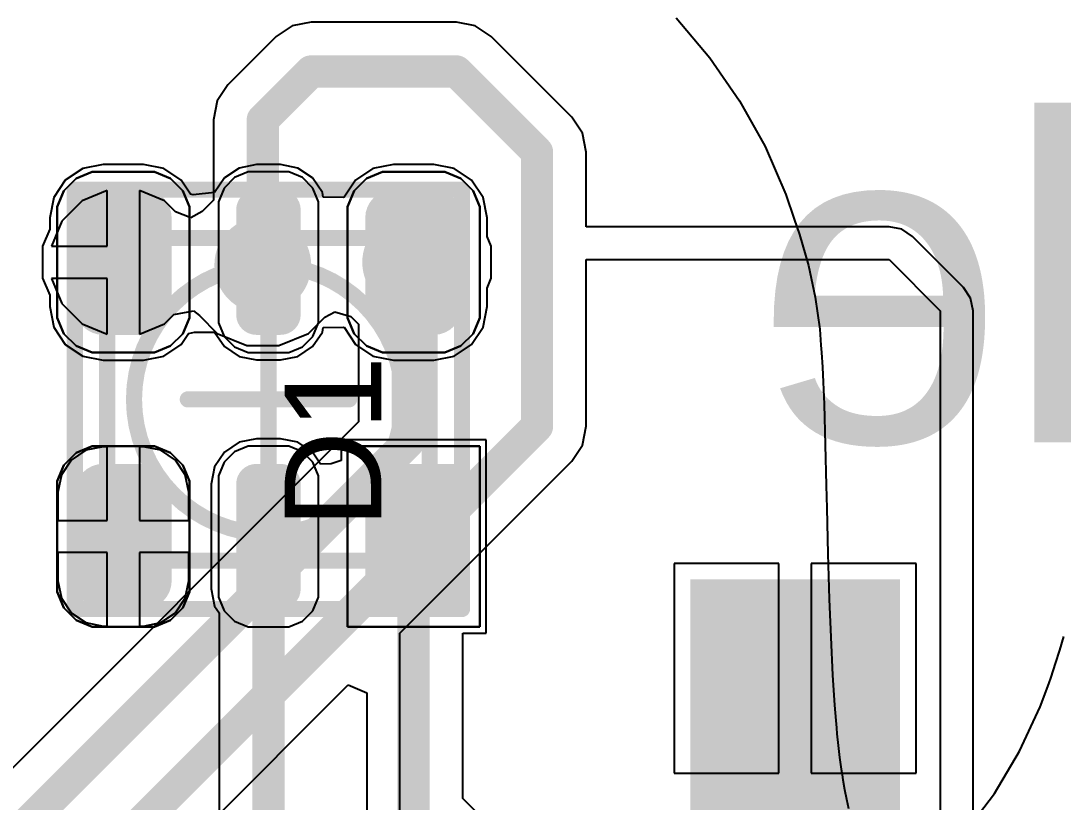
# Model space of a CAD drawing. Header units: inches. Extents: x -30 to 118, y 20 to 51.
# Drawn here: x 23.8 to 30.26, y 36.27 to 41.11 of the extents above; entities that cross this region are included whole.
import ezdxf

# ---------------------------------------------------------------- set-up
doc = ezdxf.new("R2010")
doc.units = ezdxf.units.IN
for name, color, linetype in [('Bottom Layer', 5, 'Continuous'), ('Bottom Overlay', 54, 'Continuous'), ('Bottom Paste', 16, 'Continuous'), ('Bottom Solder', 6, 'Continuous'), ('Mechanical 1', 6, 'Continuous'), ('Top Component Outline', 56, 'Continuous'), ('Top Courtyard', 56, 'Continuous'), ('Top Layer', 1, 'Continuous'), ('Top Overlay', 2, 'Continuous'), ('Top Paste', 8, 'Continuous'), ('Top Solder', 216, 'Continuous'), ('Via Holes', 16, 'Continuous')]:
    doc.layers.add(name, color=color, linetype=linetype)
doc.styles.add('Arial', font='', dxfattribs={"height": 0.2})
doc.styles.get('Arial').set_extended_font_data('Arial')

# ---------------------------------------------------------------- blocks, each defined once
blk = doc.blocks.new('APA_RGB_LED_2020_582')
at = {"layer": 'Top Layer'}
h = blk.add_hatch(color=1, dxfattribs=at)
edge = h.paths.add_edge_path()
edge.add_arc((-1.125, 1.025), 0.125, 90, 180)
edge.add_line((-1.25, 1.025), (-1.25, 0.775))
edge.add_arc((-1.125, 0.775), 0.125, 180, 270)
edge.add_line((-1.125, 0.65), (-0.575, 0.65))
edge.add_arc((-0.575, 0.775), 0.125, 270, 360)
edge.add_line((-0.45, 0.775), (-0.45, 1.025))
edge.add_arc((-0.575, 1.025), 0.125, 0, 90)
edge.add_line((-0.575, 1.15), (-1.125, 1.15))
h = blk.add_hatch(color=1, dxfattribs=at)
edge = h.paths.add_edge_path()
edge.add_arc((0.575, 1.025), 0.125, 90, 180)
edge.add_line((0.45, 1.025), (0.45, 0.775))
edge.add_arc((0.575, 0.775), 0.125, 180, 270)
edge.add_line((0.575, 0.65), (1.125, 0.65))
edge.add_arc((1.125, 0.775), 0.125, 270, 360)
edge.add_line((1.25, 0.775), (1.25, 1.025))
edge.add_arc((1.125, 1.025), 0.125, 0, 90)
edge.add_line((1.125, 1.15), (0.575, 1.15))
h = blk.add_hatch(color=1, dxfattribs=at)
edge = h.paths.add_edge_path()
edge.add_arc((-1.175, 0.075), 0.075, 90, 180)
edge.add_line((-1.25, 0.075), (-1.25, -0.075))
edge.add_arc((-1.175, -0.075), 0.075, 180, 270)
edge.add_line((-1.175, -0.15), (-0.525, -0.15))
edge.add_arc((-0.525, -0.075), 0.075, 270, 360)
edge.add_line((-0.45, -0.075), (-0.45, 0.075))
edge.add_arc((-0.525, 0.075), 0.075, 0, 90)
edge.add_line((-0.525, 0.15), (-1.175, 0.15))
h = blk.add_hatch(color=1, dxfattribs=at)
edge = h.paths.add_edge_path()
edge.add_arc((0.525, 0.075), 0.075, 90, 180)
edge.add_line((0.45, 0.075), (0.45, -0.075))
edge.add_arc((0.525, -0.075), 0.075, 180, 270)
edge.add_line((0.525, -0.15), (1.175, -0.15))
edge.add_arc((1.175, -0.075), 0.075, 270, 360)
edge.add_line((1.25, -0.075), (1.25, 0.075))
edge.add_arc((1.175, 0.075), 0.075, 0, 90)
edge.add_line((1.175, 0.15), (0.525, 0.15))
blk.add_hatch(color=1, dxfattribs=at).paths.add_polyline_path([(-1.25, -0.65), (-0.45, -0.65), (-0.45, -1.15), (-1.25, -1.15)])
h = blk.add_hatch(color=1, dxfattribs=at)
edge = h.paths.add_edge_path()
edge.add_arc((0.575, -0.775), 0.125, 90, 180)
edge.add_line((0.45, -0.775), (0.45, -1.025))
edge.add_arc((0.575, -1.025), 0.125, 180, 270)
edge.add_line((0.575, -1.15), (1.125, -1.15))
edge.add_arc((1.125, -1.025), 0.125, 270, 360)
edge.add_line((1.25, -1.025), (1.25, -0.775))
edge.add_arc((1.125, -0.775), 0.125, 0, 90)
edge.add_line((1.125, -0.65), (0.575, -0.65))
at = {"layer": 'Top Paste'}
h = blk.add_hatch(color=8, dxfattribs=at)
edge = h.paths.add_edge_path()
edge.add_arc((-1.125, 1.025), 0.125, 90, 180)
edge.add_line((-1.25, 1.025), (-1.25, 0.775))
edge.add_arc((-1.125, 0.775), 0.125, 180, 270)
edge.add_line((-1.125, 0.65), (-0.575, 0.65))
edge.add_arc((-0.575, 0.775), 0.125, 270, 360)
edge.add_line((-0.45, 0.775), (-0.45, 1.025))
edge.add_arc((-0.575, 1.025), 0.125, 0, 90)
edge.add_line((-0.575, 1.15), (-1.125, 1.15))
h = blk.add_hatch(color=8, dxfattribs=at)
edge = h.paths.add_edge_path()
edge.add_arc((0.575, 1.025), 0.125, 90, 180)
edge.add_line((0.45, 1.025), (0.45, 0.775))
edge.add_arc((0.575, 0.775), 0.125, 180, 270)
edge.add_line((0.575, 0.65), (1.125, 0.65))
edge.add_arc((1.125, 0.775), 0.125, 270, 360)
edge.add_line((1.25, 0.775), (1.25, 1.025))
edge.add_arc((1.125, 1.025), 0.125, 0, 90)
edge.add_line((1.125, 1.15), (0.575, 1.15))
h = blk.add_hatch(color=8, dxfattribs=at)
edge = h.paths.add_edge_path()
edge.add_arc((-1.175, 0.075), 0.075, 90, 180)
edge.add_line((-1.25, 0.075), (-1.25, -0.075))
edge.add_arc((-1.175, -0.075), 0.075, 180, 270)
edge.add_line((-1.175, -0.15), (-0.525, -0.15))
edge.add_arc((-0.525, -0.075), 0.075, 270, 360)
edge.add_line((-0.45, -0.075), (-0.45, 0.075))
edge.add_arc((-0.525, 0.075), 0.075, 0, 90)
edge.add_line((-0.525, 0.15), (-1.175, 0.15))
h = blk.add_hatch(color=8, dxfattribs=at)
edge = h.paths.add_edge_path()
edge.add_arc((0.525, 0.075), 0.075, 90, 180)
edge.add_line((0.45, 0.075), (0.45, -0.075))
edge.add_arc((0.525, -0.075), 0.075, 180, 270)
edge.add_line((0.525, -0.15), (1.175, -0.15))
edge.add_arc((1.175, -0.075), 0.075, 270, 360)
edge.add_line((1.25, -0.075), (1.25, 0.075))
edge.add_arc((1.175, 0.075), 0.075, 0, 90)
edge.add_line((1.175, 0.15), (0.525, 0.15))
blk.add_hatch(color=8, dxfattribs=at).paths.add_polyline_path([(-1.25, -0.65), (-0.45, -0.65), (-0.45, -1.15), (-1.25, -1.15)])
h = blk.add_hatch(color=8, dxfattribs=at)
edge = h.paths.add_edge_path()
edge.add_arc((0.575, -0.775), 0.125, 90, 180)
edge.add_line((0.45, -0.775), (0.45, -1.025))
edge.add_arc((0.575, -1.025), 0.125, 180, 270)
edge.add_line((0.575, -1.15), (1.125, -1.15))
edge.add_arc((1.125, -1.025), 0.125, 270, 360)
edge.add_line((1.25, -1.025), (1.25, -0.775))
edge.add_arc((1.125, -0.775), 0.125, 0, 90)
edge.add_line((1.125, -0.65), (0.575, -0.65))
at = {"layer": 'Top Solder'}
h = blk.add_hatch(color=216, dxfattribs=at)
edge = h.paths.add_edge_path()
edge.add_arc((-1.125, 1.025), 0.175, 90, 180)
edge.add_line((-1.3, 1.025), (-1.3, 0.775))
edge.add_arc((-1.125, 0.775), 0.175, 180, 270)
edge.add_line((-1.125, 0.6), (-0.575, 0.6))
edge.add_arc((-0.575, 0.775), 0.175, 270, 360)
edge.add_line((-0.4, 0.775), (-0.4, 1.025))
edge.add_arc((-0.575, 1.025), 0.175, 0, 90)
edge.add_line((-0.575, 1.2), (-1.125, 1.2))
h = blk.add_hatch(color=216, dxfattribs=at)
edge = h.paths.add_edge_path()
edge.add_arc((0.575, 1.025), 0.175, 90, 180)
edge.add_line((0.4, 1.025), (0.4, 0.775))
edge.add_arc((0.575, 0.775), 0.175, 180, 270)
edge.add_line((0.575, 0.6), (1.125, 0.6))
edge.add_arc((1.125, 0.775), 0.175, 270, 360)
edge.add_line((1.3, 0.775), (1.3, 1.025))
edge.add_arc((1.125, 1.025), 0.175, 0, 90)
edge.add_line((1.125, 1.2), (0.575, 1.2))
h = blk.add_hatch(color=216, dxfattribs=at)
edge = h.paths.add_edge_path()
edge.add_arc((-1.175, 0.075), 0.125, 90, 180)
edge.add_line((-1.3, 0.075), (-1.3, -0.075))
edge.add_arc((-1.175, -0.075), 0.125, 180, 270)
edge.add_line((-1.175, -0.2), (-0.525, -0.2))
edge.add_arc((-0.525, -0.075), 0.125, 270, 360)
edge.add_line((-0.4, -0.075), (-0.4, 0.075))
edge.add_arc((-0.525, 0.075), 0.125, 0, 90)
edge.add_line((-0.525, 0.2), (-1.175, 0.2))
h = blk.add_hatch(color=216, dxfattribs=at)
edge = h.paths.add_edge_path()
edge.add_arc((0.525, 0.075), 0.125, 90, 180)
edge.add_line((0.4, 0.075), (0.4, -0.075))
edge.add_arc((0.525, -0.075), 0.125, 180, 270)
edge.add_line((0.525, -0.2), (1.175, -0.2))
edge.add_arc((1.175, -0.075), 0.125, 270, 360)
edge.add_line((1.3, -0.075), (1.3, 0.075))
edge.add_arc((1.175, 0.075), 0.125, 0, 90)
edge.add_line((1.175, 0.2), (0.525, 0.2))
blk.add_hatch(color=216, dxfattribs=at).paths.add_polyline_path([(-1.3, -0.6), (-0.4, -0.6), (-0.4, -1.2), (-1.3, -1.2)])
h = blk.add_hatch(color=216, dxfattribs=at)
edge = h.paths.add_edge_path()
edge.add_arc((0.575, -0.775), 0.175, 90, 180)
edge.add_line((0.4, -0.775), (0.4, -1.025))
edge.add_arc((0.575, -1.025), 0.175, 180, 270)
edge.add_line((0.575, -1.2), (1.125, -1.2))
edge.add_arc((1.125, -1.025), 0.175, 270, 360)
edge.add_line((1.3, -1.025), (1.3, -0.775))
edge.add_arc((1.125, -0.775), 0.175, 0, 90)
edge.add_line((1.125, -0.6), (0.575, -0.6))
at = {"layer": 'Top Component Outline'}
for points in [[(-1, 1, 0.1, 0.1, 0), (-1, -1, 0.1, 0.1, 0)], [(-1, 1, 0.1, 0.1, 0), (1, 1, 0.1, 0.1, 0)], [(1, 1, 0.1, 0.1, 0), (1, -1, 0.1, 0.1, 0)], [(-1, -1, 0.1, 0.1, 0), (1, -1, 0.1, 0.1, 0)]]:
    blk.add_lwpolyline(points, format="xyseb", dxfattribs=at)
for points in [[(-1.025, 1, 0.05, 0.05, 1), (-0.975, 1, 0.05, 0.05, 1)], [(-1.025, 1, 0.05, 0.05, 1), (-0.975, 1, 0.05, 0.05, 1)], [(0.975, 1, 0.05, 0.05, 1), (1.025, 1, 0.05, 0.05, 1)], [(0.975, 1, 0.05, 0.05, 1), (1.025, 1, 0.05, 0.05, 1)], [(-1.025, -1, 0.05, 0.05, 1), (-0.975, -1, 0.05, 0.05, 1)], [(-1.025, -1, 0.05, 0.05, 1), (-0.975, -1, 0.05, 0.05, 1)], [(0.975, -1, 0.05, 0.05, 1), (1.025, -1, 0.05, 0.05, 1)], [(0.975, -1, 0.05, 0.05, 1), (1.025, -1, 0.05, 0.05, 1)]]:
    blk.add_lwpolyline(points, format="xyseb", close=True, dxfattribs=at)
at = {"layer": 'Top Courtyard'}
for points in [[(-1.3, 1.2, 0.1, 0.1, 0), (1.3, 1.2, 0.1, 0.1, 0)], [(-1.3, 1.2, 0.1, 0.1, 0), (-1.3, -1.2, 0.1, 0.1, 0)], [(1.3, 1.2, 0.1, 0.1, 0), (1.3, -1.2, 0.1, 0.1, 0)], [(0, 0.5, 0.1, 0.1, 0), (0, -0.5, 0.1, 0.1, 0)], [(-0.5, 0, 0.1, 0.1, 0), (0.5, 0, 0.1, 0.1, 0)], [(-1.3, -1.2, 0.1, 0.1, 0), (1.3, -1.2, 0.1, 0.1, 0)]]:
    blk.add_lwpolyline(points, format="xyseb", dxfattribs=at)
for points in [[(-1.325, 1.2, 0.05, 0.05, 1), (-1.275, 1.2, 0.05, 0.05, 1)], [(-1.325, 1.2, 0.05, 0.05, 1), (-1.275, 1.2, 0.05, 0.05, 1)], [(1.275, 1.2, 0.05, 0.05, 1), (1.325, 1.2, 0.05, 0.05, 1)], [(1.275, 1.2, 0.05, 0.05, 1), (1.325, 1.2, 0.05, 0.05, 1)], [(-0.025, 0.5, 0.05, 0.05, 1), (0.025, 0.5, 0.05, 0.05, 1)], [(-0.525, 0, 0.05, 0.05, 1), (-0.475, 0, 0.05, 0.05, 1)], [(0.475, 0, 0.05, 0.05, 1), (0.525, 0, 0.05, 0.05, 1)], [(-0.025, -0.5, 0.05, 0.05, 1), (0.025, -0.5, 0.05, 0.05, 1)], [(-1.325, -1.2, 0.05, 0.05, 1), (-1.275, -1.2, 0.05, 0.05, 1)], [(-1.325, -1.2, 0.05, 0.05, 1), (-1.275, -1.2, 0.05, 0.05, 1)], [(1.275, -1.2, 0.05, 0.05, 1), (1.325, -1.2, 0.05, 0.05, 1)], [(1.275, -1.2, 0.05, 0.05, 1), (1.325, -1.2, 0.05, 0.05, 1)]]:
    blk.add_lwpolyline(points, format="xyseb", close=True, dxfattribs=at)
at = {"layer": 'Top Overlay'}
for p, q in [((-1.2929, 1.2689), (-1.1937, 1.31)), ((-1.1937, 1.31), (-1.14, 1.31)), ((-1.14, 1.31), (-1.14, 1.31)), ((-1.14, 1.31), (-0.56, 1.31)), ((-0.56, 1.31), (-0.5063, 1.31)), ((-0.5063, 1.31), (-0.4071, 1.2689)), ((0.4071, 1.2689), (0.5063, 1.31)), ((0.5063, 1.31), (0.56, 1.31)), ((0.56, 1.31), (0.56, 1.31)), ((0.56, 1.31), (1.14, 1.31)), ((1.14, 1.31), (1.1937, 1.31)), ((1.1937, 1.31), (1.2929, 1.2689)), ((-1.3689, 1.1929), (-1.2929, 1.2689)), ((-0.4071, 1.2689), (-0.3311, 1.1929)), ((0.3311, 1.1929), (0.4071, 1.2689)), ((1.2929, 1.2689), (1.3689, 1.1929)), ((-1.41, 1.0937), (-1.3689, 1.1929)), ((-0.3311, 1.1929), (-0.29, 1.0937)), ((0.29, 1.0937), (0.3311, 1.1929)), ((1.3689, 1.1929), (1.41, 1.0937)), ((-1.41, 1.04), (-1.41, 1.0937)), ((-1.41, 0.76), (-1.41, 1.04)), ((-0.29, 1.0937), (-0.29, 1.04)), ((-0.29, 1.04), (-0.29, 1.04)), ((-0.29, 1.04), (-0.29, 0.76)), ((0.29, 1.04), (0.29, 1.0937)), ((0.29, 0.76), (0.29, 1.04)), ((1.41, 1.0937), (1.41, 1.04)), ((1.41, 1.04), (1.41, 1.04)), ((1.41, 1.04), (1.41, 0.76)), ((-1.41, 0.76), (-1.41, 0.76)), ((-1.41, 0.7063), (-1.41, 0.76)), ((-0.29, 0.76), (-0.29, 0.7063)), ((0.29, 0.76), (0.29, 0.76)), ((0.29, 0.7063), (0.29, 0.76)), ((1.41, 0.76), (1.41, 0.7063)), ((-1.3689, 0.6071), (-1.41, 0.7063)), ((-0.29, 0.7063), (-0.3311, 0.6071)), ((0.3311, 0.6071), (0.29, 0.7063)), ((1.41, 0.7063), (1.3689, 0.6071)), ((-1.2929, 0.5311), (-1.3689, 0.6071)), ((-0.3311, 0.6071), (-0.4071, 0.5311)), ((0.4071, 0.5311), (0.3311, 0.6071)), ((1.3689, 0.6071), (1.2929, 0.5311)), ((-1.1937, 0.49), (-1.2929, 0.5311)), ((-0.4071, 0.5311), (-0.5063, 0.49)), ((0.5063, 0.49), (0.4071, 0.5311)), ((1.2929, 0.5311), (1.1937, 0.49)), ((-1.14, 0.49), (-1.1937, 0.49)), ((-0.56, 0.49), (-1.14, 0.49)), ((-0.5063, 0.49), (-0.56, 0.49)), ((-0.56, 0.49), (-0.56, 0.49)), ((0.56, 0.49), (0.5063, 0.49)), ((1.14, 0.49), (0.56, 0.49)), ((1.1937, 0.49), (1.14, 0.49)), ((1.14, 0.49), (1.14, 0.49)), ((-1.3103, 0.275), (-1.375, 0.2103)), ((-1.2258, 0.31), (-1.3103, 0.275)), ((-1.18, 0.31), (-1.2258, 0.31)), ((-0.52, 0.31), (-1.18, 0.31)), ((-0.4743, 0.31), (-0.52, 0.31)), ((-0.52, 0.31), (-0.52, 0.31)), ((-0.3897, 0.275), (-0.4743, 0.31)), ((-0.325, 0.2103), (-0.3897, 0.275)), ((0.3897, 0.275), (0.325, 0.2103)), ((0.4742, 0.31), (0.3897, 0.275)), ((0.52, 0.31), (0.4742, 0.31)), ((1.18, 0.31), (0.52, 0.31)), ((1.2258, 0.31), (1.18, 0.31)), ((1.18, 0.31), (1.18, 0.31)), ((1.3103, 0.275), (1.2258, 0.31)), ((1.375, 0.2103), (1.3103, 0.275)), ((-1.375, 0.2103), (-1.41, 0.1258)), ((-0.29, 0.1258), (-0.325, 0.2103)), ((0.325, 0.2103), (0.29, 0.1258)), ((1.41, 0.1258), (1.375, 0.2103)), ((-1.41, 0.1258), (-1.41, 0.08)), ((-1.41, 0.08), (-1.41, -0.08)), ((-1.41, 0.08), (-1.41, 0.08)), ((-0.29, 0.08), (-0.29, 0.1258)), ((-0.29, -0.08), (-0.29, 0.08)), ((0.29, 0.1258), (0.29, 0.08)), ((0.29, 0.08), (0.29, -0.08)), ((0.29, 0.08), (0.29, 0.08)), ((1.41, 0.08), (1.41, 0.1258)), ((1.41, -0.08), (1.41, 0.08)), ((-1.41, -0.08), (-1.41, -0.1257)), ((-1.41, -0.1257), (-1.375, -0.2103)), ((-0.325, -0.2103), (-0.29, -0.1257)), ((-0.29, -0.1257), (-0.29, -0.08)), ((-0.29, -0.08), (-0.29, -0.08)), ((0.29, -0.08), (0.29, -0.1257)), ((0.29, -0.1257), (0.325, -0.2103)), ((1.375, -0.2103), (1.41, -0.1257)), ((1.41, -0.1257), (1.41, -0.08)), ((1.41, -0.08), (1.41, -0.08)), ((-1.375, -0.2103), (-1.3103, -0.275)), ((-0.3897, -0.275), (-0.325, -0.2103)), ((0.325, -0.2103), (0.3897, -0.275)), ((1.3103, -0.275), (1.375, -0.2103)), ((-1.3103, -0.275), (-1.2258, -0.31)), ((-1.2258, -0.31), (-1.18, -0.31)), ((-1.18, -0.31), (-1.18, -0.31)), ((-1.18, -0.31), (-0.52, -0.31)), ((-0.52, -0.31), (-0.4743, -0.31)), ((-0.4743, -0.31), (-0.3897, -0.275)), ((0.3897, -0.275), (0.4742, -0.31)), ((0.4742, -0.31), (0.52, -0.31)), ((0.52, -0.31), (0.52, -0.31)), ((0.52, -0.31), (1.18, -0.31)), ((1.18, -0.31), (1.2258, -0.31)), ((1.2258, -0.31), (1.3103, -0.275)), ((-1.41, -1.31), (-1.41, -0.49)), ((-1.41, -0.49), (-0.29, -0.49)), ((-0.29, -0.49), (-0.29, -1.31)), ((0.4071, -0.5311), (0.5063, -0.49)), ((0.5063, -0.49), (0.56, -0.49)), ((0.56, -0.49), (0.56, -0.49)), ((0.56, -0.49), (1.14, -0.49)), ((1.14, -0.49), (1.1937, -0.49)), ((1.1937, -0.49), (1.2929, -0.5311)), ((0.3311, -0.6071), (0.4071, -0.5311)), ((1.2929, -0.5311), (1.3689, -0.6071)), ((0.29, -0.7063), (0.3311, -0.6071)), ((1.3689, -0.6071), (1.41, -0.7063)), ((0.29, -0.76), (0.29, -0.7063)), ((1.41, -0.7063), (1.41, -0.76)), ((0.29, -1.04), (0.29, -0.76)), ((1.41, -0.76), (1.41, -0.76)), ((1.41, -0.76), (1.41, -1.04)), ((0.29, -1.04), (0.29, -1.04)), ((0.29, -1.0937), (0.29, -1.04)), ((0.3311, -1.1929), (0.29, -1.0937)), ((1.41, -1.0937), (1.3689, -1.1929)), ((1.41, -1.04), (1.41, -1.0937)), ((0.4071, -1.2689), (0.3311, -1.1929)), ((1.3689, -1.1929), (1.2929, -1.2689)), ((0.5063, -1.31), (0.4071, -1.2689)), ((1.2929, -1.2689), (1.1937, -1.31)), ((-0.29, -1.31), (-1.41, -1.31)), ((0.56, -1.31), (0.5063, -1.31)), ((1.14, -1.31), (0.56, -1.31)), ((1.1937, -1.31), (1.14, -1.31)), ((1.14, -1.31), (1.14, -1.31))]:
    blk.add_line(p, q, dxfattribs=at)
at = {"layer": 'Top Courtyard', "style": 'Arial'}
blk.add_text('D1', height=0.6, dxfattribs=at).set_placement((-0.8, -0.7))
blk = doc.blocks.new('JS102011SAQN_B_603')
at = {"layer": 'Bottom Layer'}
blk.add_hatch(color=5, dxfattribs=at).paths.add_polyline_path([(1.9, -1.5), (3.1, -1.5), (3.1, -4), (1.9, -4)])
at = {"layer": 'Bottom Paste'}
blk.add_hatch(color=16, dxfattribs=at).paths.add_polyline_path([(1.9, -1.5), (3.1, -1.5), (3.1, -4), (1.9, -4)])
at = {"layer": 'Bottom Solder'}
blk.add_hatch(color=6, dxfattribs=at).paths.add_polyline_path([(1.85, -1.45), (3.15, -1.45), (3.15, -4.05), (1.85, -4.05)])

msp = doc.modelspace()

# ---------------------------------------------------------------- hatches: boundary and pattern name
at = {"layer": 'Bottom Layer'}
h = msp.add_hatch(color=5, dxfattribs=at)
edge = h.paths.add_edge_path()
edge.add_arc((24.4351, 39.6168), 0.3, 0, 360)
h = msp.add_hatch(color=5, dxfattribs=at)
edge = h.paths.add_edge_path()
edge.add_arc((25.3, 39.6), 0.3, 0, 360)
h = msp.add_hatch(color=5, dxfattribs=at)
edge = h.paths.add_edge_path()
edge.add_arc((26.2168, 39.6168), 0.3, 0, 360)
at = {"layer": 'Top Layer'}
h = msp.add_hatch(color=1, dxfattribs=at)
edge = h.paths.add_edge_path()
edge.add_arc((24.4351, 39.6168), 0.3, 0, 360)
h = msp.add_hatch(color=1, dxfattribs=at)
edge = h.paths.add_edge_path()
edge.add_arc((25.3, 39.6), 0.3, 0, 360)
h = msp.add_hatch(color=1, dxfattribs=at)
edge = h.paths.add_edge_path()
edge.add_arc((26.2168, 39.6168), 0.3, 0, 360)
at = {"layer": 'Via Holes'}
h = msp.add_hatch(color=7, dxfattribs=at)
edge = h.paths.add_edge_path()
edge.add_arc((24.4351, 39.6168), 0.15, 0, 360)
h = msp.add_hatch(color=7, dxfattribs=at)
edge = h.paths.add_edge_path()
edge.add_arc((25.3, 39.6), 0.15, 0, 360)
h = msp.add_hatch(color=7, dxfattribs=at)
edge = h.paths.add_edge_path()
edge.add_arc((26.2168, 39.6168), 0.15, 0, 360)

# ---------------------------------------------------------------- linework, layer by layer
at = {"layer": 'Bottom Layer'}
for p, q in [((25.6, 41.1059), (25.4829, 41.0826)), ((26.5, 41.1059), (25.6, 41.1059)), ((25.6, 41.1059), (25.6, 41.1059)), ((26.6171, 41.0826), (26.5, 41.1059)), ((26.5, 41.1059), (26.5, 41.1059)), ((25.4829, 41.0826), (25.3837, 41.0163)), ((26.7163, 41.0163), (26.6171, 41.0826)), ((25.3837, 41.0163), (25.0837, 40.7163)), ((25.3837, 41.0163), (25.3837, 41.0163)), ((27.2163, 40.5163), (26.7163, 41.0163)), ((25.0837, 40.7163), (25.0174, 40.6171)), ((25.0174, 40.6171), (24.9941, 40.5)), ((24.9941, 40.5), (24.9941, 40.5)), ((24.9941, 40.5), (24.9941, 40.0012)), ((27.2826, 40.4171), (27.2163, 40.5163)), ((27.3059, 40.3), (27.2826, 40.4171)), ((27.3059, 39.8373), (27.3059, 40.3)), ((27.3059, 40.3), (27.3059, 40.3)), ((24.3351, 40.0625), (24.1802, 39.9983)), ((24.3351, 39.7168), (24.3351, 40.0625)), ((24.69, 39.9983), (24.5351, 40.0625)), ((24.5351, 40.0625), (24.5351, 39.6168)), ((24.9941, 40.0012), (24.9236, 39.9307)), ((24.1802, 39.9983), (24.0536, 39.8717)), ((24.7581, 39.9302), (24.69, 39.9983)), ((24.0536, 39.8717), (23.9895, 39.7168)), ((24.8537, 39.8922), (24.7581, 39.9302)), ((24.9236, 39.9307), (24.8537, 39.8922)), ((29.1833, 39.8373), (27.3059, 39.8373)), ((29.2613, 39.8217), (29.1833, 39.8373)), ((29.3275, 39.7775), (29.2613, 39.8217)), ((29.6442, 39.4608), (29.3275, 39.7775)), ((23.9895, 39.7168), (24.3351, 39.7168)), ((24.5351, 39.6168), (24.5351, 39.1712)), ((27.3059, 38.6), (27.3059, 39.6333)), ((27.3059, 39.6333), (29.1833, 39.6333)), ((29.1833, 39.6333), (29.5, 39.3166)), ((24.3351, 39.5168), (23.9895, 39.5168)), ((23.9895, 39.5168), (24.0536, 39.3619)), ((24.3351, 39.1712), (24.3351, 39.5168)), ((29.6884, 39.3947), (29.6442, 39.4608)), ((29.6442, 39.4608), (29.6442, 39.4608)), ((24.0536, 39.3619), (24.1802, 39.2353)), ((29.7039, 39.3166), (29.6884, 39.3947)), ((24.69, 39.2353), (24.7483, 39.2936)), ((24.7483, 39.2936), (24.8713, 39.3159)), ((24.8713, 39.3159), (24.9068, 39.2861)), ((25.6839, 39.2768), (25.7473, 39.3098)), ((25.7473, 39.3098), (25.8462, 39.2803)), ((29.5, 39.3166), (29.5, 32.8834)), ((29.7039, 32.8834), (29.7039, 39.3166)), ((24.1802, 39.2353), (24.3351, 39.1712)), ((24.5351, 39.1712), (24.69, 39.2353)), ((24.9068, 39.2861), (25.0168, 39.1761)), ((25.5832, 39.1761), (25.6839, 39.2768)), ((25.8462, 39.2803), (25.8941, 39.2324)), ((25.8941, 39.2324), (25.8941, 38.6267)), ((25.0168, 39.1761), (25.2005, 39.1)), ((25.3995, 39.1), (25.5832, 39.1761)), ((25.2005, 39.1), (25.3995, 39.1)), ((25.8941, 38.6267), (23.5415, 36.2741)), ((27.2826, 38.4829), (27.3059, 38.6)), ((27.2163, 38.3837), (27.2826, 38.4829)), ((26.15, 37.3174), (27.2163, 38.3837)), ((27.2163, 38.3837), (27.2163, 38.3837)), ((28.5, 37.75), (27.85, 37.75)), ((27.85, 37.75), (27.85, 36.45)), ((28.5, 36.45), (28.5, 37.75)), ((29.35, 37.75), (28.7, 37.75)), ((28.7, 37.75), (28.7, 36.45)), ((29.35, 36.45), (29.35, 37.75)), ((26.15, 34.1834), (26.15, 37.3174)), ((24.5329, 35.7003), (25.8287, 36.9962)), ((25.8287, 36.9962), (25.9461, 36.9476)), ((25.9461, 36.9476), (25.9461, 34.1834)), ((27.85, 36.45), (28.5, 36.45)), ((28.7, 36.45), (29.35, 36.45))]:
    msp.add_line(p, q, dxfattribs=at)
for points in [[(25.3, 40.5, 0.2, 0.2, 0), (25.6, 40.8, 0.2, 0.2, 0)], [(25.6, 40.8, 0.2, 0.2, 0), (26.5, 40.8, 0.2, 0.2, 0)], [(26.5, 40.8, 0.2, 0.2, 0), (27, 40.3, 0.2, 0.2, 0)], [(25.3, 39.6, 0.2, 0.2, 0), (25.3, 40.5, 0.2, 0.2, 0)], [(27, 38.6, 0.2, 0.2, 0), (27, 40.3, 0.2, 0.2, 0)], [(26.2, 39.6, 0.2, 0.2, 0), (26.2168, 39.6168, 0.2, 0.2, 0)], [(26.2, 38.5, 0.2, 0.2, 0), (26.2, 39.6, 0.2, 0.2, 0)], [(24, 35.6, 0.2, 0.2, 0), (27, 38.6, 0.2, 0.2, 0)], [(23.6, 35.9, 0.2, 0.2, 0), (26.2, 38.5, 0.2, 0.2, 0)]]:
    msp.add_lwpolyline(points, format="xyseb", dxfattribs=at)
for points in [[(25.55, 40.8, 0.1, 0.1, 1), (25.65, 40.8, 0.1, 0.1, 1)], [(25.55, 40.8, 0.1, 0.1, 1), (25.65, 40.8, 0.1, 0.1, 1)], [(26.45, 40.8, 0.1, 0.1, 1), (26.55, 40.8, 0.1, 0.1, 1)], [(26.45, 40.8, 0.1, 0.1, 1), (26.55, 40.8, 0.1, 0.1, 1)], [(25.25, 40.5, 0.1, 0.1, 1), (25.35, 40.5, 0.1, 0.1, 1)], [(25.25, 40.5, 0.1, 0.1, 1), (25.35, 40.5, 0.1, 0.1, 1)], [(26.95, 40.3, 0.1, 0.1, 1), (27.05, 40.3, 0.1, 0.1, 1)], [(26.95, 40.3, 0.1, 0.1, 1), (27.05, 40.3, 0.1, 0.1, 1)], [(25.25, 39.6, 0.1, 0.1, 1), (25.35, 39.6, 0.1, 0.1, 1)], [(26.15, 39.6, 0.1, 0.1, 1), (26.25, 39.6, 0.1, 0.1, 1)], [(26.15, 39.6, 0.1, 0.1, 1), (26.25, 39.6, 0.1, 0.1, 1)], [(26.1668, 39.6168, 0.1, 0.1, 1), (26.2668, 39.6168, 0.1, 0.1, 1)], [(26.95, 38.6, 0.1, 0.1, 1), (27.05, 38.6, 0.1, 0.1, 1)], [(26.95, 38.6, 0.1, 0.1, 1), (27.05, 38.6, 0.1, 0.1, 1)], [(26.15, 38.5, 0.1, 0.1, 1), (26.25, 38.5, 0.1, 0.1, 1)], [(26.15, 38.5, 0.1, 0.1, 1), (26.25, 38.5, 0.1, 0.1, 1)]]:
    msp.add_lwpolyline(points, format="xyseb", close=True, dxfattribs=at)
at = {"layer": 'Mechanical 1'}
for points in [[(24.7457, 39.3562, 0.1, 0.1, -0.198911), (25.3351, 39.6003, 0.1, 0.1, 0)], [(25.3351, 39.6003, 0.1, 0.1, -0.198911), (25.9245, 39.3562, 0.1, 0.1, 0)], [(24.5016, 38.7668, 0.1, 0.1, -0.198911), (24.7457, 39.3562, 0.1, 0.1, 0)], [(25.9245, 39.3562, 0.1, 0.1, -0.198911), (26.1686, 38.7668, 0.1, 0.1, 0)], [(24.7457, 38.1775, 0.1, 0.1, -0.198911), (24.5016, 38.7668, 0.1, 0.1, 0)], [(26.1686, 38.7668, 0.1, 0.1, -0.198911), (25.9245, 38.1775, 0.1, 0.1, 0)], [(25.3351, 37.9333, 0.1, 0.1, -0.198911), (24.7457, 38.1775, 0.1, 0.1, 0)], [(25.9245, 38.1775, 0.1, 0.1, -0.198911), (25.3351, 37.9333, 0.1, 0.1, 0)]]:
    msp.add_lwpolyline(points, format="xyseb", dxfattribs=at)
for points in [[(25.3101, 39.6003, 0.05, 0.05, 1), (25.3601, 39.6003, 0.05, 0.05, 1)], [(25.3101, 39.6003, 0.05, 0.05, 1), (25.3601, 39.6003, 0.05, 0.05, 1)], [(24.7207, 39.3562, 0.05, 0.05, 1), (24.7707, 39.3562, 0.05, 0.05, 1)], [(24.7207, 39.3562, 0.05, 0.05, 1), (24.7707, 39.3562, 0.05, 0.05, 1)], [(25.8995, 39.3562, 0.05, 0.05, 1), (25.9495, 39.3562, 0.05, 0.05, 1)], [(25.8995, 39.3562, 0.05, 0.05, 1), (25.9495, 39.3562, 0.05, 0.05, 1)], [(24.4766, 38.7668, 0.05, 0.05, 1), (24.5266, 38.7668, 0.05, 0.05, 1)], [(24.4766, 38.7668, 0.05, 0.05, 1), (24.5266, 38.7668, 0.05, 0.05, 1)], [(26.1436, 38.7668, 0.05, 0.05, 1), (26.1936, 38.7668, 0.05, 0.05, 1)], [(26.1436, 38.7668, 0.05, 0.05, 1), (26.1936, 38.7668, 0.05, 0.05, 1)], [(24.7207, 38.1775, 0.05, 0.05, 1), (24.7707, 38.1775, 0.05, 0.05, 1)], [(24.7207, 38.1775, 0.05, 0.05, 1), (24.7707, 38.1775, 0.05, 0.05, 1)], [(25.8995, 38.1775, 0.05, 0.05, 1), (25.9495, 38.1775, 0.05, 0.05, 1)], [(25.8995, 38.1775, 0.05, 0.05, 1), (25.9495, 38.1775, 0.05, 0.05, 1)], [(25.3101, 37.9333, 0.05, 0.05, 1), (25.3601, 37.9333, 0.05, 0.05, 1)], [(25.3101, 37.9333, 0.05, 0.05, 1), (25.3601, 37.9333, 0.05, 0.05, 1)]]:
    msp.add_lwpolyline(points, format="xyseb", close=True, dxfattribs=at)
at = {"layer": 'Top Layer'}
for p, q in [((24.1833, 40.198), (24.0758, 40.1261)), ((24.3101, 40.2232), (24.1833, 40.198)), ((24.5601, 40.2232), (24.3101, 40.2232)), ((24.6869, 40.198), (24.5601, 40.2232)), ((24.7944, 40.1261), (24.6869, 40.198)), ((25.1528, 40.2009), (25.0619, 40.1401)), ((25.2601, 40.2222), (25.1528, 40.2009)), ((25.4101, 40.2222), (25.2601, 40.2222)), ((25.5174, 40.2009), (25.4101, 40.2222)), ((25.6084, 40.1401), (25.5174, 40.2009)), ((25.9833, 40.198), (25.8758, 40.1261)), ((26.1101, 40.2232), (25.9833, 40.198)), ((26.3601, 40.2232), (26.1101, 40.2232)), ((26.4869, 40.198), (26.3601, 40.2232)), ((26.5944, 40.1261), (26.4869, 40.198)), ((25.0619, 40.1401), (25.0011, 40.0491)), ((25.6692, 40.0491), (25.6084, 40.1401)), ((24.0758, 40.1261), (24.004, 40.0186)), ((24.8525, 40.0392), (24.7944, 40.1261)), ((25.8758, 40.1261), (25.8045, 40.0195)), ((26.6663, 40.0186), (26.5944, 40.1261)), ((24.004, 40.0186), (23.9787, 39.8918)), ((24.8686, 40.0343), (24.8525, 40.0392)), ((25.0011, 40.0491), (24.8686, 40.0343)), ((25.6749, 40.0205), (25.6692, 40.0491)), ((25.8004, 40.0187), (25.6749, 40.0205)), ((25.8045, 40.0195), (25.8004, 40.0187)), ((26.6915, 39.8918), (26.6663, 40.0186)), ((23.9787, 39.8918), (23.9787, 39.8216)), ((26.6915, 39.7775), (26.6915, 39.8918)), ((23.9787, 39.8216), (23.9351, 39.7163)), ((26.7168, 39.7163), (26.6915, 39.7775)), ((23.9351, 39.7163), (23.9351, 39.5174)), ((26.7168, 39.5174), (26.7168, 39.7163)), ((23.9351, 39.5174), (23.9787, 39.412)), ((26.6915, 39.4562), (26.7168, 39.5174)), ((26.6915, 39.3418), (26.6915, 39.4562)), ((23.9787, 39.412), (23.9787, 39.3418)), ((23.9787, 39.3418), (24.004, 39.215)), ((26.6663, 39.215), (26.6915, 39.3418)), ((24.004, 39.215), (24.0758, 39.1075)), ((24.7944, 39.1075), (24.839, 39.1743)), ((24.839, 39.1743), (24.8776, 39.1833)), ((24.8776, 39.1833), (25.0011, 39.1845)), ((25.0011, 39.1845), (25.0619, 39.0936)), ((25.6084, 39.0936), (25.6692, 39.1845)), ((25.6692, 39.1845), (25.6749, 39.2132)), ((25.6749, 39.2132), (25.8004, 39.215)), ((25.8004, 39.215), (25.8045, 39.2142)), ((25.8045, 39.2142), (25.8758, 39.1075)), ((26.5944, 39.1075), (26.6663, 39.215)), ((24.0758, 39.1075), (24.1833, 39.0357)), ((24.6869, 39.0357), (24.7944, 39.1075)), ((25.8758, 39.1075), (25.9833, 39.0357)), ((26.4869, 39.0357), (26.5944, 39.1075)), ((24.1833, 39.0357), (24.3101, 39.0105)), ((24.5601, 39.0105), (24.6869, 39.0357)), ((25.0619, 39.0936), (25.1528, 39.0328)), ((25.1528, 39.0328), (25.2601, 39.0114)), ((25.4101, 39.0114), (25.5174, 39.0328)), ((25.5174, 39.0328), (25.6084, 39.0936)), ((25.9833, 39.0357), (26.1101, 39.0105)), ((26.3601, 39.0105), (26.4869, 39.0357)), ((24.3101, 39.0105), (24.5601, 39.0105)), ((25.2601, 39.0114), (25.4101, 39.0114)), ((26.1101, 39.0105), (26.3601, 39.0105)), ((25.2601, 38.5222), (25.1528, 38.5009)), ((25.4101, 38.5222), (25.2601, 38.5222)), ((25.5174, 38.5009), (25.4101, 38.5222)), ((26.6851, 38.5168), (25.7851, 38.5168)), ((25.7851, 38.5168), (25.7851, 38.3868)), ((26.6851, 37.3168), (26.6851, 38.5168)), ((24.2028, 38.4509), (24.1119, 38.3901)), ((24.3101, 38.4722), (24.2028, 38.4509)), ((24.3351, 38.4722), (24.3101, 38.4722)), ((24.3351, 38.0168), (24.3351, 38.4722)), ((24.5601, 38.4722), (24.5351, 38.4722)), ((24.5351, 38.4722), (24.5351, 38.0168)), ((24.6674, 38.4509), (24.5601, 38.4722)), ((24.7584, 38.3901), (24.6674, 38.4509)), ((25.1528, 38.5009), (25.0619, 38.4401)), ((25.6084, 38.4401), (25.5174, 38.5009)), ((24.1119, 38.3901), (24.0511, 38.2991)), ((24.8192, 38.2991), (24.7584, 38.3901)), ((25.0619, 38.4401), (25.0011, 38.3491)), ((25.6581, 38.3657), (25.6084, 38.4401)), ((25.7851, 38.3868), (25.7231, 38.3666)), ((25.0011, 38.3491), (24.9797, 38.2418)), ((25.7231, 38.3666), (25.6581, 38.3657)), ((24.0511, 38.2991), (24.0297, 38.1918)), ((24.8405, 38.1918), (24.8192, 38.2991)), ((24.0297, 38.1918), (24.0297, 38.0168)), ((24.8405, 38.0168), (24.8405, 38.1918)), ((24.9797, 38.2418), (24.9797, 37.5918)), ((24.0297, 38.0168), (24.3351, 38.0168)), ((24.5351, 38.0168), (24.8405, 38.0168)), ((24.3351, 37.8168), (24.0297, 37.8168)), ((24.0297, 37.8168), (24.0297, 37.6418)), ((24.3351, 37.3614), (24.3351, 37.8168)), ((24.8405, 37.8168), (24.5351, 37.8168)), ((24.5351, 37.8168), (24.5351, 37.3614)), ((24.8405, 37.6418), (24.8405, 37.8168)), ((24.0297, 37.6418), (24.0511, 37.5345)), ((24.8192, 37.5345), (24.8405, 37.6418)), ((24.9797, 37.5918), (25.0011, 37.4845)), ((24.0511, 37.5345), (24.1119, 37.4436)), ((24.7584, 37.4436), (24.8192, 37.5345)), ((25.0011, 37.4845), (25.0292, 37.4424)), ((24.1119, 37.4436), (24.2028, 37.3828)), ((24.6674, 37.3828), (24.7584, 37.4436)), ((25.0292, 37.4424), (25.0292, 35.9649)), ((24.2028, 37.3828), (24.3101, 37.3614)), ((24.3101, 37.3614), (24.3351, 37.3614)), ((24.5351, 37.3614), (24.5601, 37.3614)), ((24.5601, 37.3614), (24.6674, 37.3828)), ((26.541, 36.2916), (26.541, 37.3168)), ((26.541, 37.3168), (26.6851, 37.3168)), ((26.764, 36.0686), (26.541, 36.2916))]:
    msp.add_line(p, q, dxfattribs=at)
for points in [[(26.2168, 39.6168, 0.2, 0.2, 0), (26.2351, 39.6168, 0.2, 0.2, 0)], [(25.3351, 35.9649, 0.2, 0.2, 0), (25.3351, 37.9168, 0.2, 0.2, 0)], [(26.2351, 36.1649, 0.2, 0.2, 0), (26.2351, 37.9168, 0.2, 0.2, 0)]]:
    msp.add_lwpolyline(points, format="xyseb", dxfattribs=at)
for points in [[(26.1668, 39.6168, 0.1, 0.1, 1), (26.2668, 39.6168, 0.1, 0.1, 1)], [(26.1851, 39.6168, 0.1, 0.1, 1), (26.2851, 39.6168, 0.1, 0.1, 1)], [(25.2851, 37.9168, 0.1, 0.1, 1), (25.3851, 37.9168, 0.1, 0.1, 1)], [(26.1851, 37.9168, 0.1, 0.1, 1), (26.2851, 37.9168, 0.1, 0.1, 1)]]:
    msp.add_lwpolyline(points, format="xyseb", close=True, dxfattribs=at)
at = {"layer": 'Top Overlay'}
for p, q in [((27.862, 41.1321), (28.0715, 40.8847)), ((28.0715, 40.8847), (28.2561, 40.6182)), ((28.2561, 40.6182), (28.4141, 40.3349)), ((28.4141, 40.3349), (28.5438, 40.0378)), ((24.1422, 40.1357), (24.0662, 40.0598)), ((24.2414, 40.1768), (24.1422, 40.1357)), ((24.6288, 40.1768), (24.2414, 40.1768)), ((24.7281, 40.1357), (24.6288, 40.1768)), ((24.804, 40.0598), (24.7281, 40.1357)), ((25.1248, 40.1418), (25.0601, 40.0771)), ((25.2094, 40.1768), (25.1248, 40.1418)), ((25.4609, 40.1768), (25.2094, 40.1768)), ((25.5454, 40.1418), (25.4609, 40.1768)), ((25.6101, 40.0771), (25.5454, 40.1418)), ((25.9422, 40.1357), (25.8662, 40.0598)), ((26.0414, 40.1768), (25.9422, 40.1357)), ((26.4288, 40.1768), (26.0414, 40.1768)), ((26.5281, 40.1357), (26.4288, 40.1768)), ((26.604, 40.0598), (26.5281, 40.1357)), ((25.0601, 40.0771), (25.0251, 39.9926)), ((25.6451, 39.9926), (25.6101, 40.0771)), ((24.0662, 40.0598), (24.0251, 39.9605)), ((24.8451, 39.9605), (24.804, 40.0598)), ((25.8662, 40.0598), (25.8251, 39.9605)), ((26.6451, 39.9605), (26.604, 40.0598)), ((28.5438, 40.0378), (28.594, 39.8836)), ((24.0251, 39.9605), (24.0251, 39.9068)), ((24.8451, 39.9068), (24.8451, 39.9605)), ((25.0251, 39.9926), (25.0251, 39.9468)), ((25.0251, 39.9468), (25.0251, 39.2868)), ((25.6451, 39.9468), (25.6451, 39.9926)), ((25.6451, 39.2868), (25.6451, 39.9468)), ((25.8251, 39.9605), (25.8251, 39.9068)), ((26.6451, 39.9068), (26.6451, 39.9605)), ((24.0251, 39.9068), (24.0251, 39.3268)), ((24.8451, 39.3268), (24.8451, 39.9068)), ((25.8251, 39.9068), (25.8251, 39.3268)), ((26.6451, 39.3268), (26.6451, 39.9068)), ((28.594, 39.8836), (28.628, 39.7895)), ((28.628, 39.7895), (28.683, 39.5971)), ((28.683, 39.5971), (28.7247, 39.4013)), ((28.7247, 39.4013), (28.7528, 39.2031)), ((24.0251, 39.3268), (24.0251, 39.2731)), ((24.8451, 39.2731), (24.8451, 39.3268)), ((25.8251, 39.3268), (25.8251, 39.2731)), ((26.6451, 39.2731), (26.6451, 39.3268)), ((24.0251, 39.2731), (24.0662, 39.1739)), ((24.804, 39.1739), (24.8451, 39.2731)), ((25.0251, 39.2868), (25.0251, 39.2411)), ((25.0251, 39.2411), (25.0601, 39.1565)), ((25.6101, 39.1565), (25.6451, 39.2411)), ((25.6451, 39.2411), (25.6451, 39.2868)), ((25.8251, 39.2731), (25.8662, 39.1739)), ((26.604, 39.1739), (26.6451, 39.2731)), ((24.0662, 39.1739), (24.1422, 39.0979)), ((24.7281, 39.0979), (24.804, 39.1739)), ((25.8662, 39.1739), (25.9422, 39.0979)), ((26.5281, 39.0979), (26.604, 39.1739)), ((28.7528, 39.2031), (28.76, 39.1033)), ((24.1422, 39.0979), (24.2414, 39.0568)), ((24.6288, 39.0568), (24.7281, 39.0979)), ((25.0601, 39.1565), (25.1248, 39.0918)), ((25.5454, 39.0918), (25.6101, 39.1565)), ((25.9422, 39.0979), (26.0414, 39.0568)), ((26.4288, 39.0568), (26.5281, 39.0979)), ((28.76, 39.1033), (28.7636, 39.0575)), ((24.2414, 39.0568), (24.6288, 39.0568)), ((25.1248, 39.0918), (25.2094, 39.0568)), ((25.2094, 39.0568), (25.4609, 39.0568)), ((25.4609, 39.0568), (25.5454, 39.0918)), ((26.0414, 39.0568), (26.4288, 39.0568)), ((28.7636, 39.0575), (28.7698, 38.9659)), ((28.7698, 38.9659), (28.7749, 38.8742)), ((28.7749, 38.8742), (28.779, 38.7825)), ((28.779, 38.7825), (28.7806, 38.7366)), ((28.7806, 38.7366), (28.7806, 38.7366)), ((28.7806, 38.7366), (28.7937, 38.2333)), ((24.2414, 38.4768), (24.1422, 38.4357)), ((24.6288, 38.4768), (24.2414, 38.4768)), ((24.7281, 38.4357), (24.6288, 38.4768)), ((25.2094, 38.4768), (25.1248, 38.4418)), ((25.4609, 38.4768), (25.2094, 38.4768)), ((25.5454, 38.4418), (25.4609, 38.4768)), ((26.6451, 38.4768), (25.8251, 38.4768)), ((25.8251, 38.4768), (25.8251, 37.3568)), ((26.6451, 37.3568), (26.6451, 38.4768)), ((24.1422, 38.4357), (24.0662, 38.3598)), ((24.804, 38.3598), (24.7281, 38.4357)), ((25.1248, 38.4418), (25.0601, 38.3771)), ((25.6101, 38.3771), (25.5454, 38.4418)), ((24.0662, 38.3598), (24.0251, 38.2605)), ((24.8451, 38.2605), (24.804, 38.3598)), ((25.0601, 38.3771), (25.0251, 38.2926)), ((25.6451, 38.2926), (25.6101, 38.3771)), ((24.0251, 38.2605), (24.0251, 38.2068)), ((24.8451, 38.2068), (24.8451, 38.2605)), ((25.0251, 38.2926), (25.0251, 38.2468)), ((25.6451, 38.2468), (25.6451, 38.2926)), ((24.0251, 38.2068), (24.0251, 37.6268)), ((24.8451, 37.6268), (24.8451, 38.2068)), ((25.0251, 38.2468), (25.0251, 37.5868)), ((25.6451, 37.5868), (25.6451, 38.2468)), ((28.7937, 38.2333), (28.7962, 38.0921)), ((28.7962, 38.0921), (28.8028, 37.8098)), ((28.8028, 37.8098), (28.8117, 37.5275)), ((24.0251, 37.6268), (24.0251, 37.5731)), ((24.8451, 37.5731), (24.8451, 37.6268)), ((24.0251, 37.5731), (24.0662, 37.4739)), ((24.804, 37.4739), (24.8451, 37.5731)), ((25.0251, 37.5868), (25.0251, 37.5411)), ((25.6451, 37.5411), (25.6451, 37.5868)), ((25.0251, 37.5411), (25.0601, 37.4565)), ((25.6101, 37.4565), (25.6451, 37.5411)), ((28.8117, 37.5275), (28.8229, 37.2453)), ((24.0662, 37.4739), (24.1422, 37.3979)), ((24.7281, 37.3979), (24.804, 37.4739)), ((25.0601, 37.4565), (25.1248, 37.3918)), ((25.5454, 37.3918), (25.6101, 37.4565)), ((24.1422, 37.3979), (24.2414, 37.3568)), ((24.2414, 37.3568), (24.6288, 37.3568)), ((24.6288, 37.3568), (24.7281, 37.3979)), ((25.1248, 37.3918), (25.2094, 37.3568)), ((25.2094, 37.3568), (25.4609, 37.3568)), ((25.4609, 37.3568), (25.5454, 37.3918)), ((25.8251, 37.3568), (26.6451, 37.3568)), ((30.2413, 37.2118), (30.266, 37.2959)), ((28.8229, 37.2453), (28.8294, 37.1042)), ((30.2149, 37.1282), (30.2413, 37.2118)), ((28.8294, 37.1042), (28.8319, 37.0573)), ((30.187, 37.045), (30.2149, 37.1282)), ((28.8319, 37.0573), (28.8376, 36.9635)), ((30.1725, 37.0037), (30.187, 37.045)), ((30.1199, 36.8609), (30.1725, 37.0037)), ((28.8376, 36.9635), (28.8443, 36.8698)), ((28.8443, 36.8698), (28.8519, 36.7761)), ((29.9921, 36.5846), (30.1199, 36.8609)), ((28.8519, 36.7761), (28.8561, 36.7293)), ((28.8561, 36.7293), (28.8595, 36.6929)), ((28.8595, 36.6929), (28.8673, 36.62)), ((28.8673, 36.62), (28.8762, 36.5472)), ((29.8356, 36.3236), (29.9921, 36.5846)), ((28.8762, 36.5472), (28.8863, 36.4746)), ((28.8863, 36.4746), (28.8917, 36.4384)), ((28.8917, 36.4384), (28.8965, 36.4084)), ((28.8965, 36.4084), (28.9071, 36.3484)), ((28.9071, 36.3484), (28.9188, 36.2887)), ((29.6521, 36.0809), (29.8356, 36.3236)), ((28.9188, 36.2887), (28.9317, 36.2292))]:
    msp.add_line(p, q, dxfattribs=at)

# ---------------------------------------------------------------- block references
for name, p, rotation in [('APA_RGB_LED_2020_582', (25.3351, 38.7668), 90), ('JS102011SAQN_B_603', (31.1, 33.6), 180)]:
    msp.add_blockref(name, p, dxfattribs=dict(rotation=rotation))

# ---------------------------------------------------------------- texts
at = {"layer": 'Bottom Overlay', "style": 'Arial', "text_generation_flag": 2}
msp.add_text('Viville', height=2, dxfattribs=at).set_placement((35.64, 38.5006))

doc.saveas('drawing.dxf')
